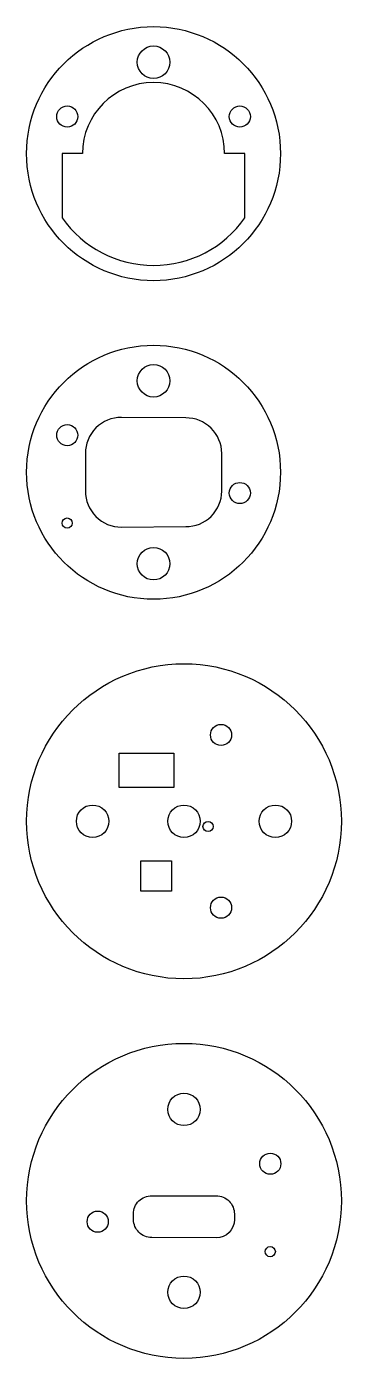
# Model space of a CAD drawing. Header units: millimetres. Extents: x 6 to 37, y 6 to 137.
import ezdxf

# ---------------------------------------------------------------- set-up
doc = ezdxf.new("R2010")
doc.units = ezdxf.units.MM
doc.layers.get('0').update_dxf_attribs({"linetype": 'CONTINUOUS'})

msp = doc.modelspace()

# ---------------------------------------------------------------- linework, layer by layer
for points in [[(25.85, 124.9, 1), (11.85, 124.9), (9.85, 124.9), (9.85, 118.58, 0.519494), (27.85, 118.58), (27.85, 124.9)], [(15.69, 98.95, 0.414727), (12.14, 95.39), (12.14, 94.83), (12.14, 92.27), (12.14, 91.71, 0.414727), (15.69, 88.15), (22.02, 88.2, 0.414288), (25.57, 91.69), (25.58, 92.26), (25.58, 94.84), (25.57, 95.41, 0.414288), (22.02, 98.9)], [(18.68, 22.36), (25.02, 22.34, -0.419121), (26.81, 20.56), (26.81, 20.01, -0.413747), (25.02, 18.2), (18.67, 18.25, -0.417337), (16.88, 20.01), (16.87, 20.57, -0.415128)]]:
    msp.add_lwpolyline(points, format="xyb", close=True)
for points in [[(20.86, 65.92), (20.86, 62.52), (15.46, 62.52), (15.46, 65.92)], [(17.61, 52.32), (17.61, 55.32), (20.61, 55.32), (20.61, 52.32)]]:
    msp.add_lwpolyline(points, close=True)
for centre, radius in [((18.85, 124.9), 12.5), ((18.85, 133.9), 1.6), ((10.35, 128.55), 1.04), ((27.35, 128.55), 1.04), ((18.85, 93.55), 12.5), ((18.85, 102.55), 1.6), ((10.35, 97.2), 1.04), ((27.35, 91.5), 1.04), ((10.35, 88.55), 0.5), ((18.85, 84.55), 1.6), ((21.85, 59.2), 15.5), ((25.5, 67.7), 1.04), ((12.85, 59.2), 1.6), ((21.85, 59.2), 1.6), ((30.85, 59.2), 1.6), ((24.22, 58.69), 0.5), ((25.5, 50.7), 1.04), ((21.85, 21.85), 15.5), ((21.85, 30.85), 1.6), ((30.35, 25.5), 1.04), ((13.35, 19.8), 1.04), ((30.35, 16.85), 0.5), ((21.85, 12.85), 1.6)]:
    msp.add_circle(centre, radius)

doc.saveas('drawing.dxf')
